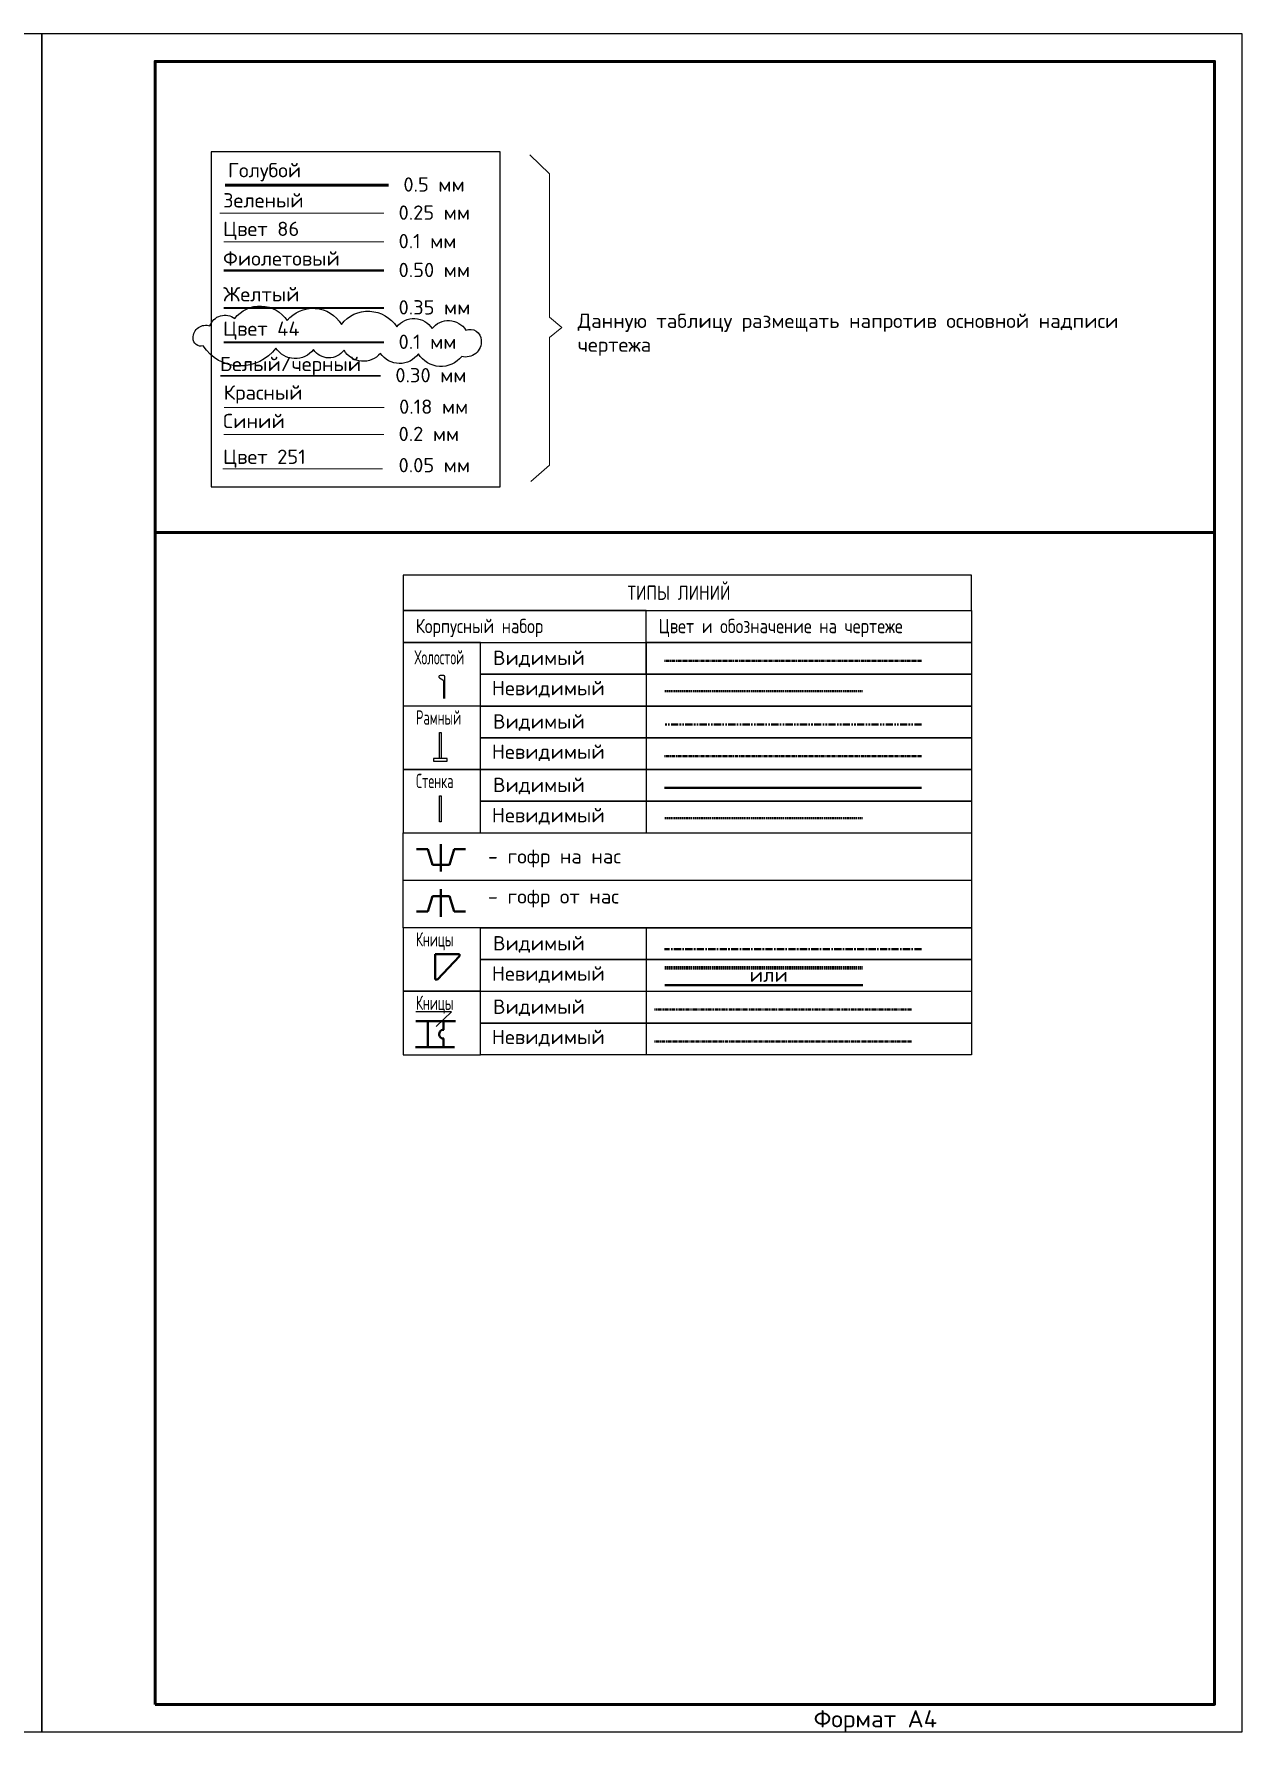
# Model space of a CAD drawing. Header units: millimetres. Extents: x -35117 to 70520, y -28859 to 27816.
# Drawn here: x -14030.1 to -13819.1, y 5972.7 to 6269.3 of the extents above; entities that cross this region are included whole.
import ezdxf

# ---------------------------------------------------------------- set-up
doc = ezdxf.new("R2010")
doc.units = ezdxf.units.MM
for name, pattern in [('CENTER', [2, 1.25, -0.25, 0.25, -0.25]), ('CONTINOUS', [2, 1, 1]), ('DASHED2', [0.375, 0.25, -0.125]), ('K5LT_THIN', [0]), ('PHANTOMX2', [5, 2.5, -0.5, 0.5, -0.5, 0.5, -0.5])]:
    doc.linetypes.add(name, pattern=pattern)
for name, color, linetype in [('CABLE', 6, 'Continuous'), ('DIMENSION', 1, 'Continuous'), ('EQUIPMENT', 7, 'Continuous'), ('EQUIPMENT_31_22_34_otd', 54, 'Continuous'), ('FORM', 7, 'Continuous'), ('PIPE_VENT', 251, 'Continuous'), ('Позиции', 1, 'Continuous'), ('Эл.слесарное насыщение', 7, 'Continuous')]:
    doc.layers.add(name, color=color, linetype=linetype)
for name, color, linetype, lineweight in [('FORM1', 4, 'Continuous', 50), ('Hull', 1, 'Continuous', 40), ('Other', 3, 'Continuous', 60), ('TEXT', 3, 'Continuous', 25)]:
    doc.layers.add(name, color=color, linetype=linetype, lineweight=lineweight)
doc.styles.add('AvevaTextStyle1', font='Simplex')
doc.styles.add('Standard1', font='simplex.shx', dxfattribs={"height": 2.5})

msp = doc.modelspace()

# ---------------------------------------------------------------- linework, layer by layer
at = {"color": 3}
for p, q in [((-13959.252, 6156.85), (-13958.652, 6156.504)), ((-13958.552, 6156.331), (-13958.552, 6153.224)), ((-13958.312, 6153.224), (-13958.312, 6157.024))]:
    msp.add_line(p, q, dxfattribs=at)
at = {"color": 2}
msp.add_line((-13958.512, 6157.224), (-13959.152, 6157.224), dxfattribs=at)
at = {"color": 4, "linetype": 'Continuous', "ltscale": 0.1}
for points in [[(-13959.215, 6147.306), (-13958.948, 6147.306), (-13958.948, 6142.759), (-13959.215, 6142.759)], [(-13960.285, 6142.314), (-13957.878, 6142.314), (-13957.878, 6142.759), (-13960.285, 6142.759)], [(-13959.215, 6136.222), (-13958.948, 6136.222), (-13958.948, 6131.675), (-13959.215, 6131.675)]]:
    msp.add_lwpolyline(points, close=True, dxfattribs=at)
at = {"color": 3}
for centre, start, end in [((-13959.152, 6157.024), 90.00175, 239.99786), ((-13958.752, 6156.331), 0.00599, 59.99547), ((-13958.512, 6157.024), 0.00133, 89.99867)]:
    msp.add_arc(centre, 0.2, start, end, dxfattribs=at)
at = {"layer": 'CABLE', "color": 6, "linetype": 'Continuous', "lineweight": 40}
msp.add_line((-13968.971, 6227.979), (-13996.931, 6227.979), dxfattribs=at)
at = {"layer": 'DIMENSION', "linetype": 'Continuous', "lineweight": 20}
for p, q in [((-13943.455, 6248.19), (-13940.025, 6244.876)), ((-13940.025, 6244.876), (-13940.025, 6219.84)), ((-13937.868, 6218.063), (-13940.025, 6219.84)), ((-13937.868, 6218.063), (-13940.025, 6216.286)), ((-13940.025, 6216.286), (-13940.025, 6193.999)), ((-13940.025, 6193.999), (-13943.316, 6191.152))]:
    msp.add_line(p, q, dxfattribs=at)
at = {"layer": 'DIMENSION', "color": 1, "linetype": 'Continuous', "lineweight": 18}
msp.add_line((-13968.878, 6204.093), (-13996.838, 6204.093), dxfattribs=at)
at = {"layer": 'DIMENSION', "linetype": 'Continuous', "ltscale": 0.1}
for p, q in [((-13923.171, 6163.029), (-13923.171, 6151.918)), ((-13923.171, 6151.918), (-13923.171, 6140.808)), ((-13923.171, 6140.834), (-13923.171, 6129.724)), ((-13866.363, 6121.461), (-13965.576, 6121.461)), ((-13923.171, 6113.199), (-13923.171, 6102.088)), ((-13923.171, 6102.115), (-13923.171, 6091.004))]:
    msp.add_line(p, q, dxfattribs=at)
at = {"layer": 'DIMENSION', "linetype": 'Continuous'}
msp.add_lwpolyline([(-13965.576, 6163.029), (-13923.171, 6163.029), (-13923.171, 6168.584), (-13965.576, 6168.584)], close=True, dxfattribs=at)
at = {"layer": 'DIMENSION', "linetype": 'Continuous', "ltscale": 0.1}
for points in [[(-13923.171, 6168.584), (-13866.363, 6168.584), (-13866.363, 6163.029), (-13923.171, 6163.029)], [(-13952.093, 6163.029), (-13965.576, 6163.029), (-13965.576, 6151.945), (-13952.093, 6151.945)], [(-13952.093, 6163.029), (-13866.363, 6163.029), (-13866.363, 6157.474), (-13952.093, 6157.474)], [(-13923.171, 6163.029), (-13866.363, 6163.029), (-13866.363, 6157.474), (-13923.171, 6157.474)], [(-13952.093, 6157.474), (-13866.363, 6157.474), (-13866.363, 6151.918), (-13952.093, 6151.918)], [(-13952.093, 6151.918), (-13965.576, 6151.918), (-13965.576, 6140.834), (-13952.093, 6140.834)], [(-13952.093, 6151.918), (-13866.363, 6151.918), (-13866.363, 6146.363), (-13952.093, 6146.363)], [(-13952.093, 6146.363), (-13866.363, 6146.363), (-13866.363, 6140.808), (-13952.093, 6140.808)], [(-13952.093, 6140.834), (-13965.576, 6140.834), (-13965.576, 6129.75), (-13952.093, 6129.75)], [(-13952.093, 6140.834), (-13866.363, 6140.834), (-13866.363, 6135.279), (-13952.093, 6135.279)], [(-13952.093, 6135.279), (-13866.363, 6135.279), (-13866.363, 6129.724), (-13952.093, 6129.724)], [(-13965.576, 6129.75), (-13866.363, 6129.75), (-13866.363, 6113.172), (-13965.576, 6113.172)], [(-13952.093, 6113.172), (-13965.576, 6113.172), (-13965.576, 6102.088), (-13952.093, 6102.088)], [(-13952.093, 6113.172), (-13866.363, 6113.172), (-13866.363, 6107.617), (-13952.093, 6107.617)], [(-13952.093, 6107.617), (-13866.363, 6107.617), (-13866.363, 6102.061), (-13952.093, 6102.061)], [(-13952.093, 6102.088), (-13965.576, 6102.088), (-13965.576, 6091.004), (-13952.093, 6091.004)], [(-13952.093, 6102.088), (-13866.363, 6102.088), (-13866.363, 6096.533), (-13952.093, 6096.533)], [(-13952.093, 6096.533), (-13866.363, 6096.533), (-13866.363, 6090.977), (-13952.093, 6090.977)]]:
    msp.add_lwpolyline(points, close=True, dxfattribs=at)
at = {"layer": 'EQUIPMENT', "color": 2, "linetype": 'Continuous', "lineweight": 35}
msp.add_line((-13968.971, 6221.442), (-13996.931, 6221.442), dxfattribs=at)
at = {"layer": 'EQUIPMENT_31_22_34_otd', "linetype": 'Continuous', "lineweight": 35}
msp.add_line((-13968.971, 6215.428), (-13996.931, 6215.428), dxfattribs=at)
at = {"layer": 'FORM'}
for points in [[(-14238.3, 5972.714), (-14028.7, 5972.714), (-14028.7, 6269.314), (-14238.3, 6269.314)], [(-14028.7, 5972.714), (-13819.1, 5972.714), (-13819.1, 6269.314), (-14028.7, 6269.314)], [(-13999.09, 6190.228), (-13948.644, 6190.228), (-13948.644, 6248.727), (-13999.09, 6248.727)]]:
    msp.add_lwpolyline(points, close=True, dxfattribs=at)
at = {"layer": 'FORM1'}
msp.add_line((-14008.9, 6182.203), (-13823.9, 6182.203), dxfattribs=at)
msp.add_lwpolyline([(-14008.9, 5977.514), (-13823.9, 5977.514), (-13823.9, 6264.514), (-14008.9, 6264.514)], close=True, dxfattribs=at)
at = {"layer": 'Hull', "color": 4, "linetype": 'Continuous', "lineweight": 50}
msp.add_line((-13968.125, 6242.904), (-13996.671, 6242.904), dxfattribs=at)
at = {"layer": 'Hull', "color": 3, "linetype": 'Continuous', "lineweight": 20}
msp.add_line((-13968.971, 6237.994), (-13997.578, 6237.994), dxfattribs=at)
at = {"layer": 'Hull', "color": 86, "linetype": 'Continuous', "lineweight": 20}
msp.add_line((-13968.971, 6233.011), (-13996.922, 6233.011), dxfattribs=at)
at = {"layer": 'Hull', "color": 3, "linetype": 'CENTER', "ltscale": 0.5}
msp.add_line((-13875.066, 6159.832), (-13919.946, 6159.832), dxfattribs=at)
at = {"layer": 'Hull', "color": 3, "linetype": 'DASHED2'}
for p, q in [((-13919.904, 6154.509), (-13885.346, 6154.509)), ((-13919.904, 6106.314), (-13885.346, 6106.314)), ((-13919.904, 6106.068), (-13885.346, 6106.068))]:
    msp.add_line(p, q, dxfattribs=at)
at = {"layer": 'Hull', "color": 4, "linetype": 'PHANTOMX2', "ltscale": 0.5}
msp.add_line((-13875.066, 6148.721), (-13919.946, 6148.721), dxfattribs=at)
at = {"layer": 'Hull', "color": 4, "linetype": 'CENTER', "ltscale": 0.5}
for p, q in [((-13875.066, 6143.166), (-13919.946, 6143.166)), ((-13876.813, 6093.335), (-13921.693, 6093.335))]:
    msp.add_line(p, q, dxfattribs=at)
at = {"layer": 'Hull', "color": 4, "linetype": 'CONTINOUS'}
msp.add_line((-13875.066, 6137.637), (-13919.946, 6137.637), dxfattribs=at)
at = {"layer": 'Hull', "color": 4, "linetype": 'DASHED2'}
msp.add_line((-13919.904, 6132.314), (-13885.346, 6132.314), dxfattribs=at)
at = {"layer": 'Hull', "color": 3, "linetype": 'Continuous', "ltscale": 0.1}
for p, q in [((-13963.25, 6126.896), (-13961.308, 6126.896)), ((-13961.308, 6126.896), (-13960.476, 6124.193)), ((-13956.662, 6126.896), (-13957.494, 6124.193)), ((-13954.721, 6126.896), (-13956.662, 6126.896)), ((-13960.476, 6124.193), (-13957.494, 6124.193)), ((-13961.308, 6116.026), (-13960.476, 6118.729)), ((-13960.476, 6118.729), (-13957.494, 6118.729)), ((-13956.662, 6116.026), (-13957.494, 6118.729)), ((-13963.25, 6116.026), (-13961.308, 6116.026)), ((-13954.721, 6116.026), (-13956.662, 6116.026)), ((-13958.517, 6095.38), (-13958.517, 6096.846)), ((-13958.517, 6093.82), (-13958.517, 6092.318))]:
    msp.add_line(p, q, dxfattribs=at)
at = {"layer": 'Hull', "color": 1, "linetype": 'Continuous'}
for p, q in [((-13958.985, 6122.994), (-13958.985, 6127.803)), ((-13958.985, 6119.928), (-13958.985, 6115.12))]:
    msp.add_line(p, q, dxfattribs=at)
at = {"layer": 'Hull', "linetype": 'Continuous', "ltscale": 0.1}
for p, q in [((-13960.005, 6108.559), (-13955.756, 6108.559)), ((-13960.005, 6104.172), (-13960.005, 6108.559)), ((-13955.756, 6108.202), (-13959.579, 6104.172)), ((-13955.756, 6108.559), (-13955.756, 6108.202)), ((-13959.579, 6104.172), (-13960.005, 6104.172))]:
    msp.add_line(p, q, dxfattribs=at)
at = {"layer": 'Hull', "color": 3, "linetype": 'CENTER'}
msp.add_line((-13875.066, 6109.422), (-13919.946, 6109.422), dxfattribs=at)
at = {"layer": 'Hull', "color": 4, "linetype": 'K5LT_THIN'}
msp.add_line((-13919.899, 6103.188), (-13885.341, 6103.188), dxfattribs=at)
at = {"layer": 'Hull', "color": 4, "linetype": 'PHANTOMX2', "ltscale": 0.25}
msp.add_line((-13876.813, 6098.891), (-13921.693, 6098.891), dxfattribs=at)
at = {"layer": 'Hull', "color": 4, "linetype": 'Continuous', "ltscale": 0.1}
for p, q in [((-13963.37, 6096.846), (-13956.476, 6096.846)), ((-13961.273, 6096.846), (-13961.273, 6092.272)), ((-13963.433, 6092.318), (-13956.608, 6092.318))]:
    msp.add_line(p, q, dxfattribs=at)
at = {"layer": 'Hull', "color": 3, "linetype": 'Continuous', "ltscale": 0.1}
msp.add_arc((-13958.517, 6094.6), 0.78, 87.42014, 270.9184, dxfattribs=at)
at = {"layer": 'Other', "color": 5, "linetype": 'Continuous', "lineweight": 18}
msp.add_line((-13968.971, 6199.334), (-13996.931, 6199.334), dxfattribs=at)
at = {"layer": 'PIPE_VENT', "color": 251, "linetype": 'Continuous', "lineweight": 20}
msp.add_line((-13997.07, 6193.324), (-13969.204, 6193.324), dxfattribs=at)
at = {"layer": 'Позиции', "color": 1, "linetype": 'Continuous'}
msp.add_line((-13957.154, 6098.506), (-13963.401, 6098.506), dxfattribs=at)
at = {"layer": 'Позиции', "linetype": 'Continuous', "ltscale": 0.1}
msp.add_line((-13957.154, 6098.506), (-13959.816, 6095.956), dxfattribs=at)
at = {"layer": 'Позиции', "color": 1, "linetype": 'Continuous'}
msp.add_lwpolyline([(-14000.518, 6214.817, -0.5205671), (-14002.268, 6216.198, -0.5205671), (-13999.32, 6218.316, -0.5205671), (-13994.989, 6219.605, -0.5205671), (-13985.867, 6219.237, -0.5205671), (-13976.376, 6218.592, -0.5205671), (-13966.701, 6218.132, -0.5205671), (-13960.527, 6217.855, -0.5205671), (-13954.63, 6217.579, -0.5205671), (-13951.958, 6215.83, -0.5205671), (-13955.367, 6212.975, -0.5205671), (-13962.923, 6213.435, -0.5205671), (-13969.557, 6213.527, -0.5205671), (-13975.915, 6214.08, -0.5205671), (-13981.26, 6214.172, -0.5205671), (-13987.802, 6214.448, -0.5205671)], format="xyb", close=True, dxfattribs=at)
msp.add_lwpolyline([(-13965.576, 6168.584), (-13866.363, 6168.584), (-13866.363, 6174.804), (-13965.576, 6174.804)], close=True, dxfattribs=at)
at = {"layer": 'Эл.слесарное насыщение', "color": 7, "linetype": 'Continuous', "lineweight": 30}
msp.add_line((-13969.529, 6209.594), (-13997.489, 6209.594), dxfattribs=at)

# ---------------------------------------------------------------- texts
at = {"layer": 'CABLE', "color": 6, "linetype": 'Continuous', "lineweight": 40, "style": 'Standard1'}
for s, p in [('Фиолетовый', (-13997.039, 6228.843)), ('0.50 мм', (-13966.395, 6226.845))]:
    msp.add_text(s, height=2.5, dxfattribs=at).set_placement(p)
at = {"layer": 'DIMENSION', "color": 1, "linetype": 'Continuous', "lineweight": 18, "style": 'Standard1'}
for s, p in [('Красный', (-13996.946, 6205.432)), ('0.18 мм', (-13966.302, 6202.96))]:
    msp.add_text(s, height=2.5, dxfattribs=at).set_placement(p)
at = {"layer": 'EQUIPMENT', "color": 2, "linetype": 'Continuous', "lineweight": 35, "style": 'Standard1'}
for s, p in [('Желтый', (-13997.039, 6222.602)), ('0.35 мм', (-13966.395, 6220.308))]:
    msp.add_text(s, height=2.5, dxfattribs=at).set_placement(p)
at = {"layer": 'EQUIPMENT_31_22_34_otd', "linetype": 'Continuous', "lineweight": 35, "style": 'Standard1'}
for s, p in [('Цвет 44', (-13997.039, 6216.588)), ('0.1 мм', (-13966.395, 6214.295))]:
    msp.add_text(s, height=2.5, dxfattribs=at).set_placement(p)
at = {"layer": 'FORM', "style": 'Standard1'}
msp.add_text('Формат А4', height=3, dxfattribs=at).set_placement((-13893.9, 5973.514))
at = {"layer": 'Hull', "color": 4, "linetype": 'Continuous', "lineweight": 50, "style": 'Standard1'}
for s, p in [('Голубой', (-13996.193, 6244.265)), ('0.5 мм', (-13965.549, 6241.77))]:
    msp.add_text(s, height=2.5, dxfattribs=at).set_placement(p)
at = {"layer": 'Hull', "color": 3, "linetype": 'Continuous', "lineweight": 20, "style": 'Standard1'}
for s, p in [('Зеленый', (-13997.039, 6238.998)), ('0.25 мм', (-13966.395, 6236.861))]:
    msp.add_text(s, height=2.5, dxfattribs=at).set_placement(p)
at = {"layer": 'Hull', "color": 86, "linetype": 'Continuous', "lineweight": 20, "style": 'Standard1'}
msp.add_text('Цвет 86', height=2.5, dxfattribs=at).set_placement((-13997.039, 6234.023))
at = {"layer": 'Hull', "color": 86, "linetype": 'Continuous', "lineweight": 5, "style": 'Standard1'}
msp.add_text('0.1 мм', height=2.5, dxfattribs=at).set_placement((-13966.395, 6231.878))
at = {"layer": 'Other', "color": 5, "linetype": 'Continuous', "lineweight": 18, "style": 'Standard1'}
for s, p in [('Синий', (-13997.039, 6200.452)), ('0.2 мм', (-13966.395, 6198.201))]:
    msp.add_text(s, height=2.5, dxfattribs=at).set_placement(p)
at = {"layer": 'PIPE_VENT', "color": 251, "linetype": 'Continuous', "lineweight": 20, "style": 'AvevaTextStyle1'}
for s, p in [('Цвет 251', (-13997.039, 6194.211)), ('0.05 мм', (-13966.395, 6192.746))]:
    msp.add_text(s, height=2.5, dxfattribs=at).set_placement(p)
at = {"layer": 'TEXT', "color": 4, "style": 'Standard1', "width": 0.8}
for s, p in [('ТИПЫ ЛИНИЙ', (-13926.406, 6170.459)), ('Корпусный набор', (-13963.398, 6164.644)), ('Цвет и обозначение на чертеже', (-13920.993, 6164.644))]:
    msp.add_text(s, height=2.5, dxfattribs=at).set_placement(p)
at = {"layer": 'TEXT', "style": 'Standard1', "width": 0.6}
for s, p in [('Холостой', (-13963.606, 6159.18)), ('Рамный', (-13963.334, 6148.666)), ('Стенка', (-13963.334, 6137.582)), ('Кницы', (-13963.334, 6109.92)), ('Кницы', (-13963.334, 6098.836))]:
    msp.add_text(s, height=2.5, dxfattribs=at).set_placement(p)
at = {"layer": 'TEXT', "style": 'Standard1'}
for s, p in [('Видимый', (-13949.915, 6159.089)), ('Невидимый', (-13950.111, 6153.801)), ('Видимый', (-13949.915, 6147.978)), ('Невидимый', (-13950.111, 6142.69)), ('Видимый', (-13949.915, 6136.894)), ('Невидимый', (-13950.111, 6131.606)), ('- гофр на нас', (-13950.804, 6124.412)), ('- гофр от нас', (-13950.804, 6117.411)), ('Видимый', (-13949.915, 6109.232)), ('Невидимый', (-13950.111, 6103.944)), ('Видимый', (-13949.915, 6098.148)), ('Невидимый', (-13950.111, 6092.86))]:
    msp.add_text(s, height=2.5, dxfattribs=at).set_placement(p)
at = {"layer": 'TEXT', "color": 4, "style": 'Standard1'}
msp.add_text('или', height=2.5, dxfattribs=at).set_placement((-13905.085, 6103.735))
at = {"layer": 'TEXT', "color": 1, "linetype": 'Continuous', "lineweight": 20, "insert": (-13935.108, 6220.457), "char_height": 2.5, "width": 102.34886, "attachment_point": 1, "style": 'Standard1'}
msp.add_mtext('{\\C3;Данную таблицу размещать напротив основной надписи чертежа}', dxfattribs=at)
at = {"layer": 'Эл.слесарное насыщение', "color": 7, "linetype": 'Continuous', "lineweight": 30, "style": 'Standard1'}
for s, p in [('Белый/черный', (-13997.597, 6210.418)), ('0.30 мм', (-13966.952, 6208.461))]:
    msp.add_text(s, height=2.5, dxfattribs=at).set_placement(p)

doc.saveas('drawing.dxf')
